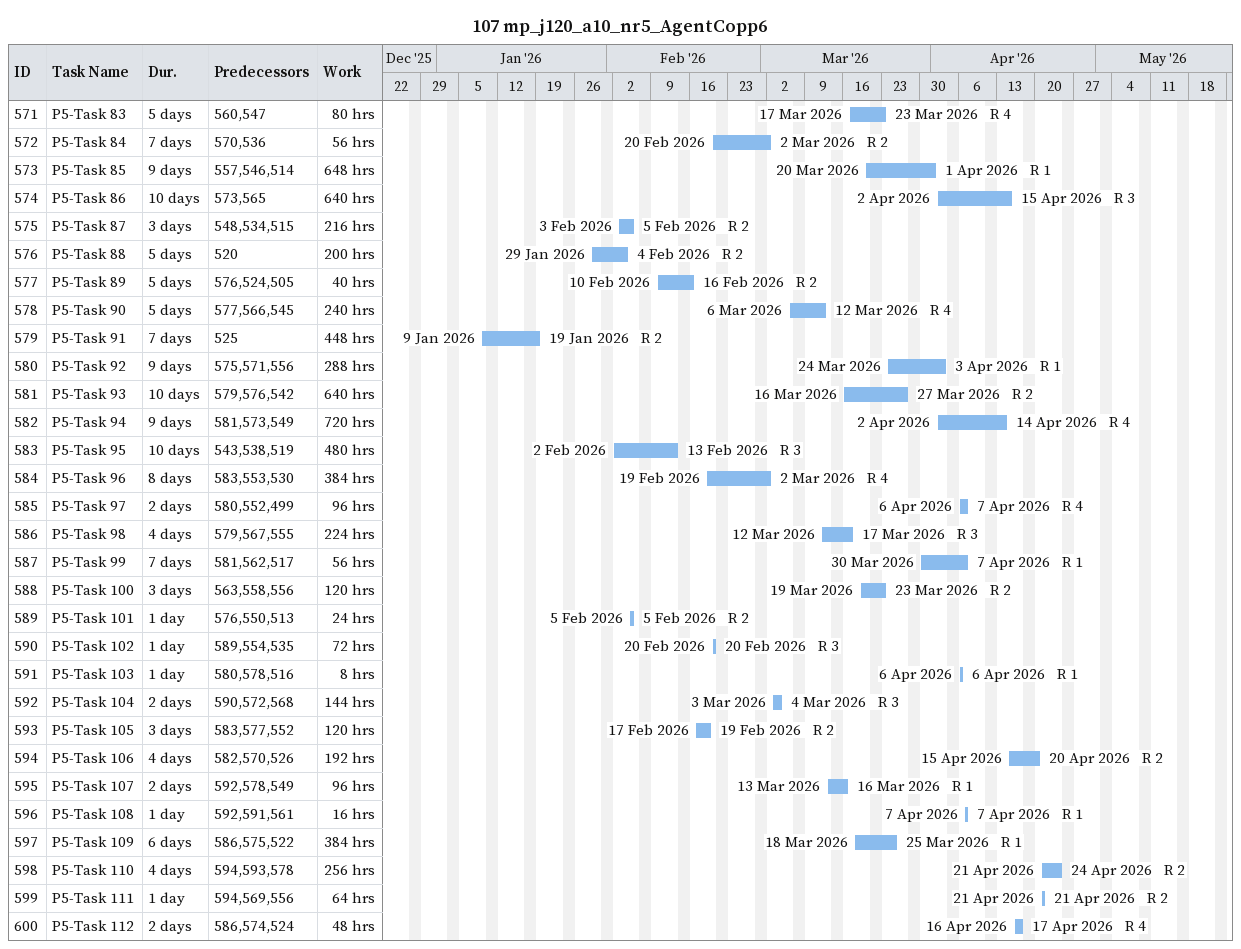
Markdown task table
107 mp_j120_a10_nr5_AgentCopp6

| ID | Task | Duration | Start | Finish | Predecessors | Resources | Work (h) |
|---|---|---|---|---|---|---|---|
| 571 | P5-Task 83 | 5d | 2026-03-17 | 2026-03-23 | 560, 547 | R 4 | 80 |
| 572 | P5-Task 84 | 7d | 2026-02-20 | 2026-03-02 | 570, 536 | R 2 | 56 |
| 573 | P5-Task 85 | 9d | 2026-03-20 | 2026-04-01 | 557, 546, 514 | R 1 | 648 |
| 574 | P5-Task 86 | 10d | 2026-04-02 | 2026-04-15 | 573, 565 | R 3 | 640 |
| 575 | P5-Task 87 | 3d | 2026-02-03 | 2026-02-05 | 548, 534, 515 | R 2 | 216 |
| 576 | P5-Task 88 | 5d | 2026-01-29 | 2026-02-04 | 520 | R 2 | 200 |
| 577 | P5-Task 89 | 5d | 2026-02-10 | 2026-02-16 | 576, 524, 505 | R 2 | 40 |
| 578 | P5-Task 90 | 5d | 2026-03-06 | 2026-03-12 | 577, 566, 545 | R 4 | 240 |
| 579 | P5-Task 91 | 7d | 2026-01-09 | 2026-01-19 | 525 | R 2 | 448 |
| 580 | P5-Task 92 | 9d | 2026-03-24 | 2026-04-03 | 575, 571, 556 | R 1 | 288 |
| 581 | P5-Task 93 | 10d | 2026-03-16 | 2026-03-27 | 579, 576, 542 | R 2 | 640 |
| 582 | P5-Task 94 | 9d | 2026-04-02 | 2026-04-14 | 581, 573, 549 | R 4 | 720 |
| 583 | P5-Task 95 | 10d | 2026-02-02 | 2026-02-13 | 543, 538, 519 | R 3 | 480 |
| 584 | P5-Task 96 | 8d | 2026-02-19 | 2026-03-02 | 583, 553, 530 | R 4 | 384 |
| 585 | P5-Task 97 | 2d | 2026-04-06 | 2026-04-07 | 580, 552, 499 | R 4 | 96 |
| 586 | P5-Task 98 | 4d | 2026-03-12 | 2026-03-17 | 579, 567, 555 | R 3 | 224 |
| 587 | P5-Task 99 | 7d | 2026-03-30 | 2026-04-07 | 581, 562, 517 | R 1 | 56 |
| 588 | P5-Task 100 | 3d | 2026-03-19 | 2026-03-23 | 563, 558, 556 | R 2 | 120 |
| 589 | P5-Task 101 | 1d | 2026-02-05 | 2026-02-05 | 576, 550, 513 | R 2 | 24 |
| 590 | P5-Task 102 | 1d | 2026-02-20 | 2026-02-20 | 589, 554, 535 | R 3 | 72 |
| 591 | P5-Task 103 | 1d | 2026-04-06 | 2026-04-06 | 580, 578, 516 | R 1 | 8 |
| 592 | P5-Task 104 | 2d | 2026-03-03 | 2026-03-04 | 590, 572, 568 | R 3 | 144 |
| 593 | P5-Task 105 | 3d | 2026-02-17 | 2026-02-19 | 583, 577, 552 | R 2 | 120 |
| 594 | P5-Task 106 | 4d | 2026-04-15 | 2026-04-20 | 582, 570, 526 | R 2 | 192 |
| 595 | P5-Task 107 | 2d | 2026-03-13 | 2026-03-16 | 592, 578, 549 | R 1 | 96 |
| 596 | P5-Task 108 | 1d | 2026-04-07 | 2026-04-07 | 592, 591, 561 | R 1 | 16 |
| 597 | P5-Task 109 | 6d | 2026-03-18 | 2026-03-25 | 586, 575, 522 | R 1 | 384 |
| 598 | P5-Task 110 | 4d | 2026-04-21 | 2026-04-24 | 594, 593, 578 | R 2 | 256 |
| 599 | P5-Task 111 | 1d | 2026-04-21 | 2026-04-21 | 594, 569, 556 | R 2 | 64 |
| 600 | P5-Task 112 | 2d | 2026-04-16 | 2026-04-17 | 586, 574, 524 | R 4 | 48 |
